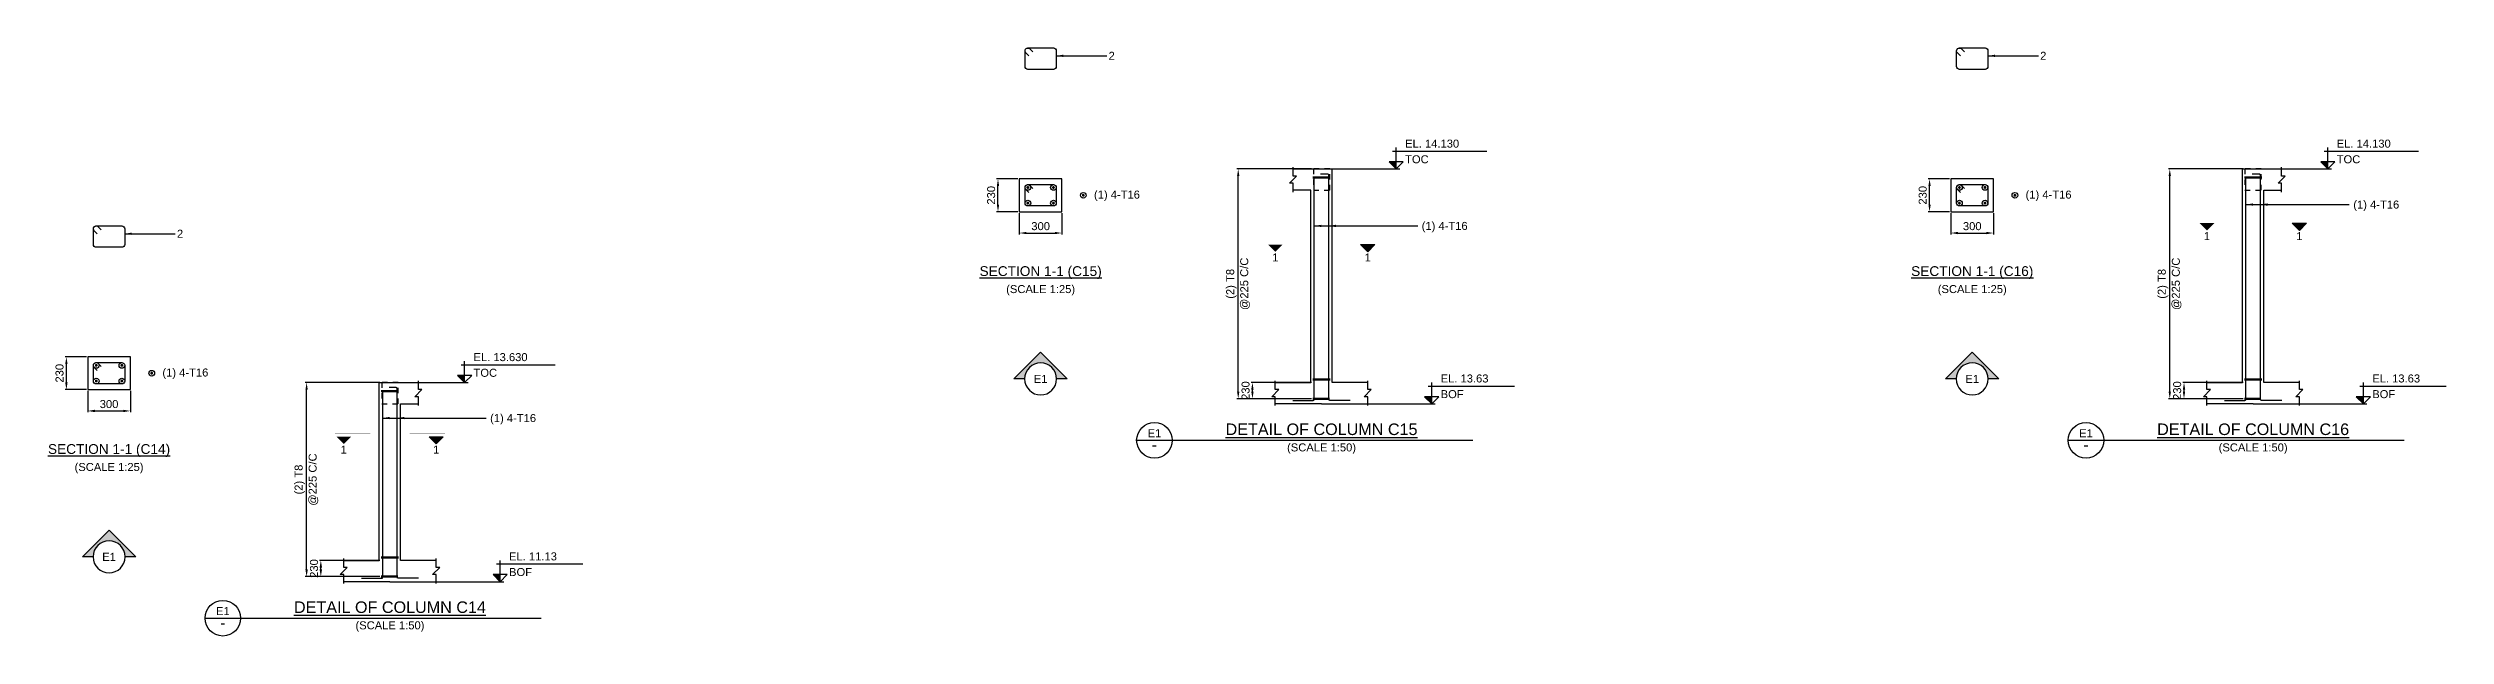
# Model space of a CAD drawing. Header units: inches. Extents: x 16530 to 164465, y -1525 to 36650.
# Drawn here: x 97022 to 164465, y 20125 to 36650 of the extents above; entities that cross this region are included whole.
import ezdxf
from ezdxf.enums import TextEntityAlignment as Align

# ---------------------------------------------------------------- set-up
doc = ezdxf.new("R2010")
doc.units = ezdxf.units.IN
doc.header["$MEASUREMENT"] = 0
doc.linetypes.add('SCHidden', pattern=[1000, 500, -500])
for name, color, linetype in [('colSectionMarkLayer', 5, 'Continuous'), ('Concrete Line', 2, 'Continuous'), ('Dim', 31, 'Continuous'), ('Hatch', 25, 'Continuous'), ('Labels', 4, 'Continuous'), ('Link', 225, 'Continuous'), ('Reinforcement', 130, 'Continuous'), ('Text', 31, 'Continuous'), ('Text_Scale', 31, 'Continuous')]:
    doc.layers.add(name, color=color, linetype=linetype)
doc.styles.add('SC-BBS1', font='SansSerif')
doc.styles.get("Standard").update_dxf_attribs({"font": 'txt.shx'})
doc.dimstyles.new('ColumnSch', dxfattribs={"dimtxt": 225, "dimasz": 200, "dimexe": 38, "dimexo": 38, "dimgap": 80, "dimtad": 1, "dimtoh": 1, "dimdec": 0, "dimzin": 0, "dimdsep": 46, "dimtxsty": 'SC-BBS1', "dimcen": 0.09, "dimclrd": 8, "dimclre": 8, "dimclrt": 31, "dimadec": 0, "dimazin": 0, "dimtfac": 1, "dimtdec": 0, "dimtix": 1, "dimtofl": 0, "dimtmove": 0, "dimatfit": 3, "dimfxl": 1, "dimtolj": 1, "dimtzin": 0, "dimarcsym": 0})
doc.dimstyles.get("Standard").update_dxf_attribs({"dimtxt": 0.18, "dimasz": 200, "dimexe": 0.18, "dimexo": 0.0625, "dimgap": 0.09, "dimtad": 0, "dimtih": 1, "dimtoh": 1, "dimdec": 4, "dimzin": 0, "dimdsep": 46, "dimtxsty": 'Standard', "dimcen": 0.09, "dimadec": 0, "dimazin": 0, "dimtfac": 1, "dimtdec": 4, "dimtofl": 0, "dimtmove": 0, "dimatfit": 3, "dimfxl": 1, "dimtolj": 1, "dimtzin": 0, "dimarcsym": 0})

# ---------------------------------------------------------------- blocks, each defined once
blk = doc.blocks.new('*D19')
at = {"color": 8, "linetype": 'ByBlock', "lineweight": -2}
for p, q in [((106358, 27250), (104258, 27250)), ((104296, 21994), (104296, 27050)), ((106358, 21794), (104258, 21794))]:
    blk.add_line(p, q, dxfattribs=at)
at = {"color": 8}
for points in [[(104296, 27250), (104329, 27050), (104263, 27050)], [(104296, 21794), (104263, 21994), (104329, 21994)]]:
    blk.add_solid(points, dxfattribs=at)
at = {"layer": 'DEFPOINTS', "color": 31}
for p in [(106396, 27250), (104296, 21794), (106396, 21794)]:
    blk.add_point(p, dxfattribs=at)
at = {"color": 31, "char_height": 225, "attachment_point": 5, "rotation": 90, "style": 'SC-BBS1'}
for s, insert in [('\\A1;@225 C/C', (104488, 24522)), ('\\A1;(2) T8', (104104, 24522))]:
    blk.add_mtext(s, dxfattribs=dict(at, insert=insert))
blk = doc.blocks.new('*D20')
at = {"color": 8, "linetype": 'ByBlock', "lineweight": -2}
for p, q in [((106358, 22250), (104658, 22250)), ((106358, 21794), (104658, 21794)), ((104696, 21994), (104696, 22050))]:
    blk.add_line(p, q, dxfattribs=at)
at = {"color": 8}
for points in [[(104696, 22250), (104729, 22050), (104663, 22050)], [(104696, 21794), (104663, 21994), (104729, 21994)]]:
    blk.add_solid(points, dxfattribs=at)
at = {"layer": 'DEFPOINTS', "color": 31}
for p in [(104696, 21794), (106396, 22250), (106396, 21794)]:
    blk.add_point(p, dxfattribs=at)
at = {"color": 31, "insert": (104504, 22022), "char_height": 225, "attachment_point": 5, "rotation": 90, "style": 'SC-BBS1'}
blk.add_mtext('\\A1;230', dxfattribs=at)
blk = doc.blocks.new('*D21')
at = {"color": 8, "linetype": 'ByBlock', "lineweight": -2}
for p, q in [((98140, 27012), (98140, 26412)), ((99340, 27012), (99340, 26412)), ((98340, 26450), (99140, 26450))]:
    blk.add_line(p, q, dxfattribs=at)
at = {"color": 8}
for points in [[(98140, 26450), (98340, 26483), (98340, 26417)], [(99340, 26450), (99140, 26417), (99140, 26483)]]:
    blk.add_solid(points, dxfattribs=at)
at = {"layer": 'DEFPOINTS', "color": 31}
for p in [(98140, 27050), (99340, 27050), (98140, 26450)]:
    blk.add_point(p, dxfattribs=at)
at = {"color": 31, "insert": (98740, 26642), "char_height": 225, "attachment_point": 5, "style": 'SC-BBS1'}
blk.add_mtext('\\A1;300', dxfattribs=at)
blk = doc.blocks.new('*D22')
at = {"color": 8, "linetype": 'ByBlock', "lineweight": -2}
for p, q in [((98102, 27970), (97502, 27970)), ((97540, 27250), (97540, 27770)), ((98102, 27050), (97502, 27050))]:
    blk.add_line(p, q, dxfattribs=at)
at = {"color": 8}
for points in [[(97540, 27970), (97573, 27770), (97507, 27770)], [(97540, 27050), (97507, 27250), (97573, 27250)]]:
    blk.add_solid(points, dxfattribs=at)
at = {"layer": 'DEFPOINTS', "color": 31}
for p in [(98140, 27970), (97540, 27050), (98140, 27050)]:
    blk.add_point(p, dxfattribs=at)
at = {"color": 31, "insert": (97348, 27510), "char_height": 225, "attachment_point": 5, "rotation": 90, "style": 'SC-BBS1'}
blk.add_mtext('\\A1;230', dxfattribs=at)
blk = doc.blocks.new('*D23')
at = {"color": 8, "linetype": 'ByBlock', "lineweight": -2}
for p, q in [((132558, 33250), (130458, 33250)), ((130496, 26994), (130496, 33050)), ((132558, 26794), (130458, 26794))]:
    blk.add_line(p, q, dxfattribs=at)
at = {"color": 8}
for points in [[(130496, 33250), (130529, 33050), (130463, 33050)], [(130496, 26794), (130463, 26994), (130529, 26994)]]:
    blk.add_solid(points, dxfattribs=at)
at = {"layer": 'DEFPOINTS', "color": 31}
for p in [(132596, 33250), (130496, 26794), (132596, 26794)]:
    blk.add_point(p, dxfattribs=at)
at = {"color": 31, "char_height": 225, "attachment_point": 5, "rotation": 90, "style": 'SC-BBS1'}
for s, insert in [('\\A1;(2) T8', (130304, 30022)), ('\\A1;@225 C/C', (130688, 30022))]:
    blk.add_mtext(s, dxfattribs=dict(at, insert=insert))
blk = doc.blocks.new('*D24')
at = {"color": 8, "linetype": 'ByBlock', "lineweight": -2}
for p, q in [((132558, 27250), (130858, 27250)), ((130896, 26994), (130896, 27050)), ((132558, 26794), (130858, 26794))]:
    blk.add_line(p, q, dxfattribs=at)
at = {"color": 8}
for points in [[(130896, 27250), (130929, 27050), (130863, 27050)], [(130896, 26794), (130863, 26994), (130929, 26994)]]:
    blk.add_solid(points, dxfattribs=at)
at = {"layer": 'DEFPOINTS', "color": 31}
for p in [(132596, 27250), (130896, 26794), (132596, 26794)]:
    blk.add_point(p, dxfattribs=at)
at = {"color": 31, "insert": (130704, 27022), "char_height": 225, "attachment_point": 5, "rotation": 90, "style": 'SC-BBS1'}
blk.add_mtext('\\A1;230', dxfattribs=at)
blk = doc.blocks.new('*D25')
at = {"color": 8, "linetype": 'ByBlock', "lineweight": -2}
for p, q in [((124340, 32012), (124340, 31412)), ((125540, 32012), (125540, 31412)), ((124540, 31450), (125340, 31450))]:
    blk.add_line(p, q, dxfattribs=at)
at = {"color": 8}
for points in [[(124340, 31450), (124540, 31483), (124540, 31417)], [(125540, 31450), (125340, 31417), (125340, 31483)]]:
    blk.add_solid(points, dxfattribs=at)
at = {"layer": 'DEFPOINTS', "color": 31}
for p in [(124340, 32050), (125540, 32050), (124340, 31450)]:
    blk.add_point(p, dxfattribs=at)
at = {"color": 31, "insert": (124940, 31642), "char_height": 225, "attachment_point": 5, "style": 'SC-BBS1'}
blk.add_mtext('\\A1;300', dxfattribs=at)
blk = doc.blocks.new('*D26')
at = {"color": 8, "linetype": 'ByBlock', "lineweight": -2}
for p, q in [((124302, 32970), (123702, 32970)), ((123740, 32250), (123740, 32770)), ((124302, 32050), (123702, 32050))]:
    blk.add_line(p, q, dxfattribs=at)
at = {"color": 8}
for points in [[(123740, 32970), (123773, 32770), (123707, 32770)], [(123740, 32050), (123707, 32250), (123773, 32250)]]:
    blk.add_solid(points, dxfattribs=at)
at = {"layer": 'DEFPOINTS', "color": 31}
for p in [(124340, 32970), (123740, 32050), (124340, 32050)]:
    blk.add_point(p, dxfattribs=at)
at = {"color": 31, "insert": (123548, 32510), "char_height": 225, "attachment_point": 5, "rotation": 90, "style": 'SC-BBS1'}
blk.add_mtext('\\A1;230', dxfattribs=at)
blk = doc.blocks.new('*D27')
at = {"color": 8, "linetype": 'ByBlock', "lineweight": -2}
for p, q in [((158758, 33250), (156658, 33250)), ((156696, 26994), (156696, 33050)), ((158758, 26794), (156658, 26794))]:
    blk.add_line(p, q, dxfattribs=at)
at = {"color": 8}
for points in [[(156696, 33250), (156729, 33050), (156663, 33050)], [(156696, 26794), (156663, 26994), (156729, 26994)]]:
    blk.add_solid(points, dxfattribs=at)
at = {"layer": 'DEFPOINTS', "color": 31}
for p in [(158796, 33250), (156696, 26794), (158796, 26794)]:
    blk.add_point(p, dxfattribs=at)
at = {"color": 31, "char_height": 225, "attachment_point": 5, "rotation": 90, "style": 'SC-BBS1'}
for s, insert in [('\\A1;(2) T8', (156504, 30022)), ('\\A1;@225 C/C', (156888, 30022))]:
    blk.add_mtext(s, dxfattribs=dict(at, insert=insert))
blk = doc.blocks.new('*D28')
at = {"color": 8, "linetype": 'ByBlock', "lineweight": -2}
for p, q in [((158758, 27250), (157058, 27250)), ((157096, 26994), (157096, 27050)), ((158758, 26794), (157058, 26794))]:
    blk.add_line(p, q, dxfattribs=at)
at = {"color": 8}
for points in [[(157096, 27250), (157129, 27050), (157063, 27050)], [(157096, 26794), (157063, 26994), (157129, 26994)]]:
    blk.add_solid(points, dxfattribs=at)
at = {"layer": 'DEFPOINTS', "color": 31}
for p in [(158796, 27250), (157096, 26794), (158796, 26794)]:
    blk.add_point(p, dxfattribs=at)
at = {"color": 31, "insert": (156904, 27022), "char_height": 225, "attachment_point": 5, "rotation": 90, "style": 'SC-BBS1'}
blk.add_mtext('\\A1;230', dxfattribs=at)
blk = doc.blocks.new('*D29')
at = {"color": 8, "linetype": 'ByBlock', "lineweight": -2}
for p, q in [((150540, 32012), (150540, 31412)), ((151740, 32012), (151740, 31412)), ((150740, 31450), (151540, 31450))]:
    blk.add_line(p, q, dxfattribs=at)
at = {"color": 8}
for points in [[(150540, 31450), (150740, 31483), (150740, 31417)], [(151740, 31450), (151540, 31417), (151540, 31483)]]:
    blk.add_solid(points, dxfattribs=at)
at = {"layer": 'DEFPOINTS', "color": 31}
for p in [(150540, 32050), (151740, 32050), (150540, 31450)]:
    blk.add_point(p, dxfattribs=at)
at = {"color": 31, "insert": (151140, 31642), "char_height": 225, "attachment_point": 5, "style": 'SC-BBS1'}
blk.add_mtext('\\A1;300', dxfattribs=at)
blk = doc.blocks.new('*D30')
at = {"color": 8, "linetype": 'ByBlock', "lineweight": -2}
for p, q in [((150502, 32970), (149902, 32970)), ((149940, 32250), (149940, 32770)), ((150502, 32050), (149902, 32050))]:
    blk.add_line(p, q, dxfattribs=at)
at = {"color": 8}
for points in [[(149940, 32970), (149973, 32770), (149907, 32770)], [(149940, 32050), (149907, 32250), (149973, 32250)]]:
    blk.add_solid(points, dxfattribs=at)
at = {"layer": 'DEFPOINTS', "color": 31}
for p in [(150540, 32970), (149940, 32050), (150540, 32050)]:
    blk.add_point(p, dxfattribs=at)
at = {"color": 31, "insert": (149748, 32510), "char_height": 225, "attachment_point": 5, "rotation": 90, "style": 'SC-BBS1'}
blk.add_mtext('\\A1;230', dxfattribs=at)

msp = doc.modelspace()

# ---------------------------------------------------------------- hatches: boundary and pattern name
at = {"layer": 'Hatch'}
for points in [[(134940, 33250), (134940, 33450), (134740, 33450)], [(161140, 33250), (161140, 33450), (160940, 33450)], [(157540, 31725), (157740, 31525), (157940, 31725), (157540, 31725)], [(160540, 31725), (160340, 31525), (160140, 31725), (160540, 31725)], [(131340, 31125), (131540, 30925), (131740, 31125), (131340, 31125)], [(134340, 31125), (134140, 30925), (133940, 31125), (134340, 31125)], [(108740, 27250), (108740, 27450), (108540, 27450)], [(135940, 26650), (135940, 26850), (135740, 26850)], [(162140, 26650), (162140, 26850), (161940, 26850)], [(105140, 25725), (105340, 25525), (105540, 25725), (105140, 25725)], [(108140, 25725), (107940, 25525), (107740, 25725), (108140, 25725)], [(109740, 21650), (109740, 21850), (109540, 21850)]]:
    msp.add_hatch(color=256, dxfattribs=at).paths.add_polyline_path(points, flags=0)
h = msp.add_hatch(color=256, dxfattribs=at)
edge = h.paths.add_edge_path(flags=16)
edge.add_line((124490, 27350), (124190, 27350))
edge.add_line((124190, 27350), (124940, 28100))
edge.add_line((124940, 28100), (125690, 27350))
edge.add_line((125690, 27350), (125390, 27350))
edge.add_arc((124940, 27350), 450, 0, 180)
h = msp.add_hatch(color=256, dxfattribs=at)
edge = h.paths.add_edge_path(flags=16)
edge.add_line((150690, 27350), (150390, 27350))
edge.add_line((150390, 27350), (151140, 28100))
edge.add_line((151140, 28100), (151890, 27350))
edge.add_line((151890, 27350), (151590, 27350))
edge.add_arc((151140, 27350), 450, 0, 180)
h = msp.add_hatch(color=256, dxfattribs=at)
edge = h.paths.add_edge_path(flags=16)
edge.add_line((98290, 22350), (97990, 22350))
edge.add_line((97990, 22350), (98740, 23100))
edge.add_line((98740, 23100), (99490, 22350))
edge.add_line((99490, 22350), (99190, 22350))
edge.add_arc((98740, 22350), 450, 0, 180)

# ---------------------------------------------------------------- linework, layer by layer
at = {"lineweight": 50}
for p, q in [((132596, 33010), (133084, 33010)), ((158796, 33010), (159284, 33010)), ((106396, 27010), (106884, 27010)), ((132596, 27330), (133084, 27330)), ((158796, 27330), (159284, 27330)), ((132596, 26794), (133060, 26794)), ((158796, 26794), (159260, 26794)), ((106396, 22330), (106884, 22330)), ((106396, 21794), (106860, 21794))]:
    msp.add_line(p, q, dxfattribs=at)
at = {"layer": 'colSectionMarkLayer'}
for p, q in [((134840, 33750), (137490, 33750)), ((134940, 33250), (134940, 33850)), ((161040, 33750), (163690, 33750)), ((161140, 33250), (161140, 33850)), ((133140, 33250), (135040, 33250)), ((159340, 33250), (161240, 33250)), ((108640, 27750), (111290, 27750)), ((108740, 27250), (108740, 27850)), ((106940, 27250), (108840, 27250)), ((135840, 27150), (138265, 27150)), ((135940, 26650), (135940, 27250)), ((162040, 27150), (164465, 27150)), ((162140, 26650), (162140, 27250)), ((134140, 26650), (136040, 26650)), ((160340, 26650), (162240, 26650)), ((127640, 25625), (137090, 25625)), ((153840, 25625), (163290, 25625)), ((107940, 21650), (109840, 21650)), ((109640, 22150), (112065, 22150)), ((109740, 21650), (109740, 22250)), ((101440, 20625), (110890, 20625))]:
    msp.add_line(p, q, dxfattribs=at)
for points in [[(134940, 33250), (135140, 33450), (134740, 33450)], [(161140, 33250), (161340, 33450), (160940, 33450)], [(108740, 27250), (108940, 27450), (108540, 27450)], [(135940, 26650), (136140, 26850), (135740, 26850)], [(162140, 26650), (162340, 26850), (161940, 26850)], [(109740, 21650), (109940, 21850), (109540, 21850)]]:
    msp.add_lwpolyline(points, close=True, dxfattribs=at)
at = {"layer": 'colSectionMarkLayer', "const_width": 5}
for points in [[(158490, 31825), (157490, 31825)], [(157540, 31725), (157740, 31525), (157940, 31725), (157540, 31725)], [(159590, 31825), (160590, 31825)], [(132290, 31225), (131290, 31225)], [(131340, 31125), (131540, 30925), (131740, 31125), (131340, 31125)], [(133390, 31225), (134390, 31225)], [(106090, 25825), (105090, 25825)], [(105140, 25725), (105340, 25525), (105540, 25725), (105140, 25725)], [(107190, 25825), (108190, 25825)]]:
    msp.add_lwpolyline(points, dxfattribs=at)
at = {"layer": 'colSectionMarkLayer'}
for points in [[(160540, 31725), (160340, 31525), (160140, 31725), (160540, 31725)], [(134340, 31125), (134140, 30925), (133940, 31125), (134340, 31125)], [(108140, 25725), (107940, 25525), (107740, 25725), (108140, 25725)]]:
    msp.add_lwpolyline(points, dxfattribs=at)
for points in [[(124490, 27350), (124190, 27350), (124940, 28100), (125690, 27350), (125390, 27350, 1), (124490, 27350, 1), (125390, 27350)], [(150690, 27350), (150390, 27350), (151140, 28100), (151890, 27350), (151590, 27350, 1), (150690, 27350, 1), (151590, 27350)], [(98290, 22350), (97990, 22350), (98740, 23100), (99490, 22350), (99190, 22350, 1), (98290, 22350, 1), (99190, 22350)]]:
    msp.add_lwpolyline(points, format="xyb", dxfattribs=at)
for centre in [(128140, 25625), (154340, 25625), (101940, 20625)]:
    msp.add_circle(centre, 500, dxfattribs=at)
at = {"layer": 'Concrete Line'}
for p, q in [((132040, 33250), (133140, 33250)), ((133140, 27250), (133140, 33250)), ((158740, 27250), (158740, 33250)), ((158740, 33250), (159840, 33250)), ((132540, 32650), (132040, 32650)), ((132540, 27250), (132540, 32650)), ((159340, 27250), (159340, 32650)), ((159340, 32650), (159840, 32650)), ((106340, 22250), (106340, 27250)), ((106340, 27250), (107440, 27250)), ((131540, 27250), (132540, 27250)), ((134140, 27250), (133140, 27250)), ((134140, 27250), (133140, 27250)), ((157740, 27250), (158740, 27250)), ((160340, 27250), (159340, 27250)), ((160340, 27250), (159340, 27250)), ((106940, 22250), (106940, 26650)), ((106940, 26650), (107440, 26650)), ((132840, 26650), (131540, 26650)), ((132840, 26650), (134140, 26650)), ((159040, 26650), (157740, 26650)), ((159040, 26650), (160340, 26650)), ((105340, 22250), (106340, 22250)), ((106640, 21650), (105340, 21650)), ((106640, 21650), (107940, 21650)), ((107940, 22250), (106940, 22250)), ((107940, 22250), (106940, 22250))]:
    msp.add_line(p, q, dxfattribs=at)
for points in [[(132040, 32600), (132040, 32850), (131940, 32850), (132140, 33050), (132040, 33050), (132040, 33300)], [(159840, 32600), (159840, 32850), (159740, 32850), (159940, 33050), (159840, 33050), (159840, 33300)], [(107440, 26600), (107440, 26850), (107340, 26850), (107540, 27050), (107440, 27050), (107440, 27300)], [(131540, 26600), (131540, 26850), (131440, 26850), (131640, 27050), (131540, 27050), (131540, 27300)], [(134140, 26600), (134140, 26850), (134040, 26850), (134240, 27050), (134140, 27050), (134140, 27300)], [(157740, 26600), (157740, 26850), (157640, 26850), (157840, 27050), (157740, 27050), (157740, 27300)], [(160340, 26600), (160340, 26850), (160240, 26850), (160440, 27050), (160340, 27050), (160340, 27300)], [(105340, 21600), (105340, 21850), (105240, 21850), (105440, 22050), (105340, 22050), (105340, 22300)], [(107940, 21600), (107940, 21850), (107840, 21850), (108040, 22050), (107940, 22050), (107940, 22300)]]:
    msp.add_lwpolyline(points, dxfattribs=at)
at = {"layer": 'Concrete Line', "linetype": 'SCHidden', "ltscale": 0.3}
for points in [[(132610, 33250), (132610, 32650), (133070, 32650), (133070, 33250)], [(158810, 33250), (158810, 32650), (159270, 32650), (159270, 33250)], [(106410, 27250), (106410, 26650), (106870, 26650), (106870, 27250)]]:
    msp.add_lwpolyline(points, close=True, dxfattribs=at)
at = {"layer": 'Concrete Line'}
for points in [[(124340, 32050), (125540, 32050), (125540, 32050), (125540, 32970), (125540, 32970), (124340, 32970), (124340, 32970), (124340, 32050)], [(150540, 32050), (151740, 32050), (151740, 32050), (151740, 32970), (151740, 32970), (150540, 32970), (150540, 32970), (150540, 32050)], [(98140, 27050), (99340, 27050), (99340, 27050), (99340, 27970), (99340, 27970), (98140, 27970), (98140, 27970), (98140, 27050)]]:
    msp.add_lwpolyline(points, close=True, dxfattribs=at)
at = {"layer": 'Link'}
for points in [[(124608.3, 36428.6), (124523.4, 36513.4, -0.668178), (124580, 36650), (125300, 36650, -0.4142136), (125380, 36570), (125380, 36130, -0.4142136), (125300, 36050), (124580, 36050, -0.4142136), (124500, 36130), (124500, 36570, -0.6681793), (124636.6, 36626.6), (124721.4, 36541.7)], [(150808.3, 36428.6), (150723.4, 36513.4, -0.668178), (150780, 36650), (151500, 36650, -0.4142136), (151580, 36570), (151580, 36130, -0.4142136), (151500, 36050), (150780, 36050, -0.4142136), (150700, 36130), (150700, 36570, -0.6681793), (150836.6, 36626.6), (150921.4, 36541.7)], [(124608.3, 32588.6), (124523.4, 32673.4, -0.668178), (124580, 32810), (125300, 32810, -0.4142136), (125380, 32730), (125380, 32290, -0.4142136), (125300, 32210), (124580, 32210, -0.4142136), (124500, 32290), (124500, 32730, -0.6681793), (124636.6, 32786.6), (124721.4, 32701.7)], [(150808.3, 32588.6), (150723.4, 32673.4, -0.668178), (150780, 32810), (151500, 32810, -0.4142136), (151580, 32730), (151580, 32290, -0.4142136), (151500, 32210), (150780, 32210, -0.4142136), (150700, 32290), (150700, 32730, -0.6681793), (150836.6, 32786.6), (150921.4, 32701.7)], [(98408.3, 31428.6), (98323.4, 31513.4, -0.668178), (98380, 31650), (99100, 31650, -0.4142136), (99180, 31570), (99180, 31130, -0.4142136), (99100, 31050), (98380, 31050, -0.4142136), (98300, 31130), (98300, 31570, -0.6681793), (98436.6, 31626.6), (98521.4, 31541.7)], [(98408.3, 27588.6), (98323.4, 27673.4, -0.668178), (98380, 27810), (99100, 27810, -0.4142136), (99180, 27730), (99180, 27290, -0.4142136), (99100, 27210), (98380, 27210, -0.4142136), (98300, 27290), (98300, 27730, -0.6681793), (98436.6, 27786.6), (98521.4, 27701.7)]]:
    msp.add_lwpolyline(points, format="xyb", dxfattribs=at)
at = {"layer": 'Reinforcement', "lineweight": 25}
for points in [[(133644, 26746), (133074, 26746, -0.4142136), (133044, 26776), (133044, 33076, 0.4142136), (133014, 33106), (132814, 33106)], [(159844, 26746), (159274, 26746, -0.4142136), (159244, 26776), (159244, 33076, 0.4142136), (159214, 33106), (159014, 33106)], [(132036, 26746), (132606, 26746, 0.4142136), (132636, 26776), (132636, 32996, -0.4142136), (132666, 33026), (132866, 33026)], [(158236, 26746), (158806, 26746, 0.4142136), (158836, 26776), (158836, 32996, -0.4142136), (158866, 33026), (159066, 33026)], [(105836, 21746), (106406, 21746, 0.4142136), (106436, 21776), (106436, 26996, -0.4142136), (106466, 27026), (106666, 27026)], [(107444, 21746), (106874, 21746, -0.4142136), (106844, 21776), (106844, 27076, 0.4142136), (106814, 27106), (106614, 27106)]]:
    msp.add_lwpolyline(points, format="xyb", dxfattribs=at)
at = {"layer": 'Reinforcement', "color": 130, "const_width": 40}
for points in [[(124560, 32730, 1), (124600, 32730, 1)], [(125280, 32730, 1), (125320, 32730, 1)], [(126120, 32510, 1), (126160, 32510, 1)], [(150760, 32730, 1), (150800, 32730, 1)], [(151480, 32730, 1), (151520, 32730, 1)], [(152320, 32510, 1), (152360, 32510, 1)], [(124560, 32290, 1), (124600, 32290, 1)], [(125280, 32290, 1), (125320, 32290, 1)], [(150760, 32290, 1), (150800, 32290, 1)], [(151480, 32290, 1), (151520, 32290, 1)], [(98360, 27730, 1), (98400, 27730, 1)], [(99080, 27730, 1), (99120, 27730, 1)], [(98360, 27290, 1), (98400, 27290, 1)], [(99080, 27290, 1), (99120, 27290, 1)], [(99920, 27510, 1), (99960, 27510, 1)]]:
    msp.add_lwpolyline(points, format="xyb", close=True, dxfattribs=at)
at = {"layer": 'Reinforcement', "color": 130}
for centre in [(124580, 32730), (125300, 32730), (126140, 32510), (150780, 32730), (151500, 32730), (152340, 32510), (124580, 32290), (125300, 32290), (150780, 32290), (151500, 32290), (98380, 27730), (99100, 27730), (98380, 27290), (99100, 27290), (99940, 27510)]:
    msp.add_circle(centre, 80, dxfattribs=at)

# ---------------------------------------------------------------- texts
at = {"layer": 'colSectionMarkLayer', "style": 'SC-BBS1'}
for p in [(157740, 31475), (160340, 31475), (131540, 30875), (134140, 30875), (105340, 25475), (107940, 25475)]:
    msp.add_text('1', height=225, dxfattribs=at).set_placement(p, align=Align.TOP_CENTER)
at = {"layer": 'Labels', "style": 'SC-BBS1'}
for s, height, p in [('%%uSECTION 1-1 (C15)', 275, (124940, 30160)), ('%%uSECTION 1-1 (C16)', 275, (151140, 30160)), ('E1', 225, (128140, 25645)), ('%%uDETAIL OF COLUMN C15', 325, (132840, 25675)), ('E1', 225, (154340, 25645)), ('%%uDETAIL OF COLUMN C16', 325, (159040, 25675)), ('%%uSECTION 1-1 (C14)', 275, (98740, 25160)), ('E1', 225, (101940, 20645)), ('%%uDETAIL OF COLUMN C14', 325, (106640, 20675))]:
    msp.add_text(s, height=height, dxfattribs=at).set_placement(p, align=Align.BOTTOM_CENTER)
for s, height, p in [('E1', 225, (124940, 27350)), ('E1', 225, (151140, 27350)), ('-', 325, (128140, 25500)), ('-', 325, (154340, 25500)), ('E1', 225, (98740, 22350)), ('-', 325, (101940, 20500))]:
    msp.add_text(s, height=height, dxfattribs=at).set_placement(p, align=Align.MIDDLE_CENTER)
at = {"layer": 'Text', "style": 'SC-BBS1'}
for s, p in [('2', (126850, 36430)), ('2', (153050, 36430)), ('(1) 4-T16', (126440, 32530)), ('(1) 4-T16', (152640, 32530)), ('2', (100650, 31430)), ('(1) 4-T16', (100240, 27530))]:
    msp.add_text(s, height=225, dxfattribs=at).set_placement(p, align=Align.MIDDLE_LEFT)
for s, p in [('EL. 14.130', (135190, 33850)), ('EL. 14.130', (161390, 33850)), ('TOC', (135190, 33410)), ('TOC', (161390, 33410)), ('EL. 13.630', (108990, 27850)), ('TOC', (108990, 27410)), ('EL. 13.63', (136190, 27250)), ('BOF', (136190, 26810)), ('EL. 13.63', (162390, 27250)), ('BOF', (162390, 26810)), ('EL. 11.13', (109990, 22250)), ('BOF', (109990, 21810))]:
    msp.add_text(s, height=225, dxfattribs=at).set_placement(p)
for p in [(124940, 29695), (151140, 29695), (98740, 24695)]:
    msp.add_text('(SCALE 1:25)', height=225, dxfattribs=at).set_placement(p, align=Align.BOTTOM_CENTER)
at = {"layer": 'Text', "char_height": 225, "attachment_point": 1, "style": 'SC-BBS1'}
for insert in [(161856.5, 32362.5), (135656.5, 31762.5), (109456.5, 26362.5)]:
    msp.add_mtext('(1) 4-T16', dxfattribs=dict(at, insert=insert))
at = {"layer": 'Text_Scale', "style": 'SC-BBS1'}
for p in [(132840, 25245), (159040, 25245), (106640, 20245)]:
    msp.add_text('(SCALE 1:50)', height=225, dxfattribs=at).set_placement(p, align=Align.BOTTOM_CENTER)

# ---------------------------------------------------------------- dimensions: what is measured, and where the dimension line sits
at = {"layer": 'Dim', "lineweight": 50}
for p1, p2, distance, text, picture, middle in [((132596, 26794), (132596, 33250), 2100, '(2) T8\\X@225 C/C', '*D23', (130496, 30022)), ((158796, 26794), (158796, 33250), 2100, '(2) T8\\X@225 C/C', '*D27', (156696, 30022)), ((106396, 21794), (106396, 27250), 2100, '(2) T8\\X@225 C/C', '*D19', (104296, 24522)), ((132596, 26794), (132596, 27250), 1700, '230', '*D24', (130896, 27022)), ((158796, 26794), (158796, 27250), 1700, '230', '*D28', (157096, 27022)), ((106396, 21794), (106396, 22250), 1700, '230', '*D20', (104696, 22022))]:
    dim = msp.add_aligned_dim(p1=p1, p2=p2, distance=distance, text=text, dimstyle='ColumnSch', dxfattribs=at)
    dim.commit()
    dim.dimension.update_dxf_attribs({"geometry": picture, "text_midpoint": middle})
at = {"layer": 'Dim'}
for p1, p2, distance, text, picture, middle in [((124340, 32050), (124340, 32970), 600, '230', '*D26', (123740, 32510)), ((150540, 32050), (150540, 32970), 600, '230', '*D30', (149940, 32510)), ((124340, 32050), (125540, 32050), -600, '300', '*D25', (124940, 31450)), ((150540, 32050), (151740, 32050), -600, '300', '*D29', (151140, 31450)), ((98140, 27050), (98140, 27970), 600, '230', '*D22', (97540, 27510)), ((98140, 27050), (99340, 27050), -600, '300', '*D21', (98740, 26450))]:
    dim = msp.add_aligned_dim(p1=p1, p2=p2, distance=distance, text=text, dimstyle='ColumnSch', override={"dimtofl": 1}, dxfattribs=at)
    dim.commit()
    dim.dimension.update_dxf_attribs({"geometry": picture, "text_midpoint": middle})

# ---------------------------------------------------------------- leaders
at = {"layer": 'Dim', "color": 8}
for points in [[(125380, 36430), (126800, 36430)], [(151580, 36430), (153000, 36430)], [(158836, 32250), (161744, 32250)], [(159244, 32250), (161744, 32250)], [(99180, 31430), (100600, 31430)], [(132636, 31650), (135544, 31650)], [(133044, 31650), (135544, 31650)], [(106436, 26250), (109344, 26250)], [(106844, 26250), (109344, 26250)]]:
    msp.add_leader(points, dimstyle='Standard', dxfattribs=at)

doc.saveas('drawing.dxf')
